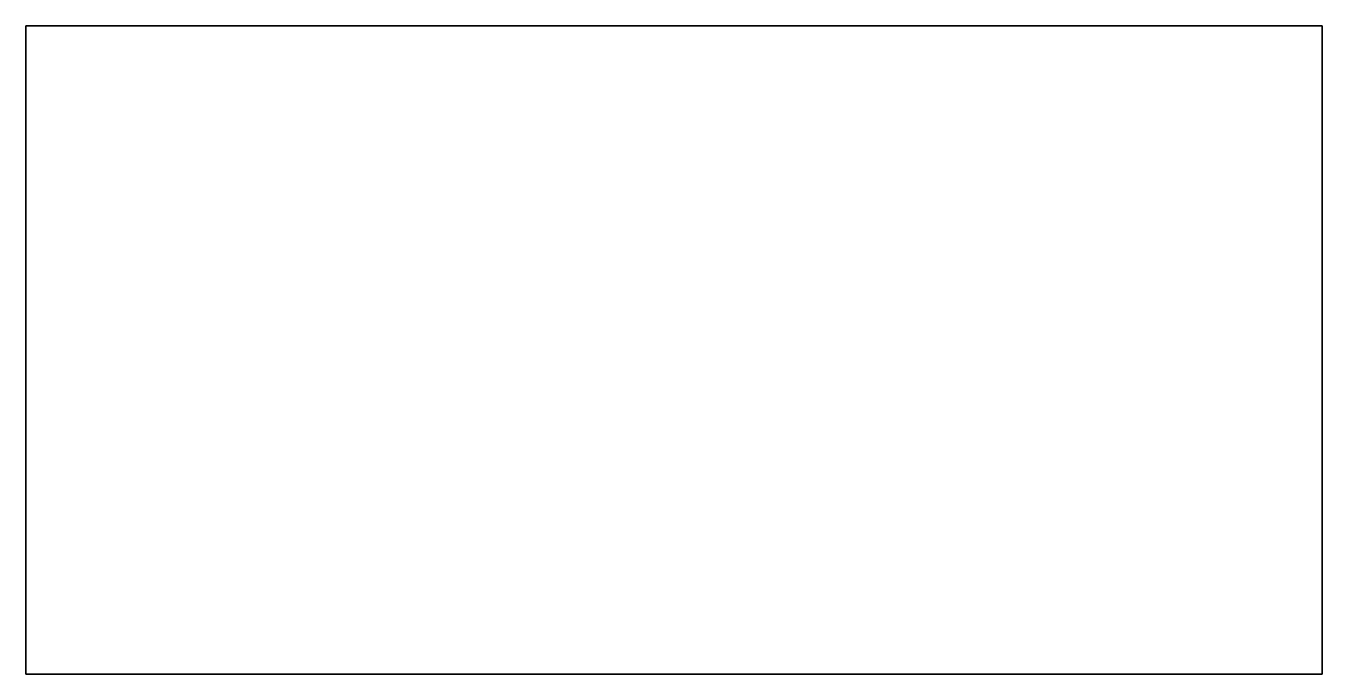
# Model space of a CAD drawing. Header units: millimetres. Extents: x 50 to 250, y 50 to 150.
import ezdxf

# ---------------------------------------------------------------- set-up
doc = ezdxf.new("R2010")
doc.units = ezdxf.units.MM

msp = doc.modelspace()

# ---------------------------------------------------------------- linework, layer by layer
for p, q in [((50, 150), (50, 150, 80)), ((50, 150), (50, 150, 80)), ((50, 150, 80), (250, 150, 80)), ((50, 50, 80), (50, 150, 80)), ((250, 150), (250, 150, 80)), ((250, 150), (250, 150, 80)), ((250, 150, 80), (250, 50, 80)), ((50, 50), (50, 50, 80)), ((50, 50), (50, 50, 80)), ((250, 50, 80), (50, 50, 80)), ((250, 50), (250, 50, 80)), ((250, 50), (250, 50, 80))]:
    msp.add_line(p, q)
msp.add_lwpolyline([(50, 50), (250, 50), (250, 150), (50, 150)], close=True)

doc.saveas('drawing.dxf')
